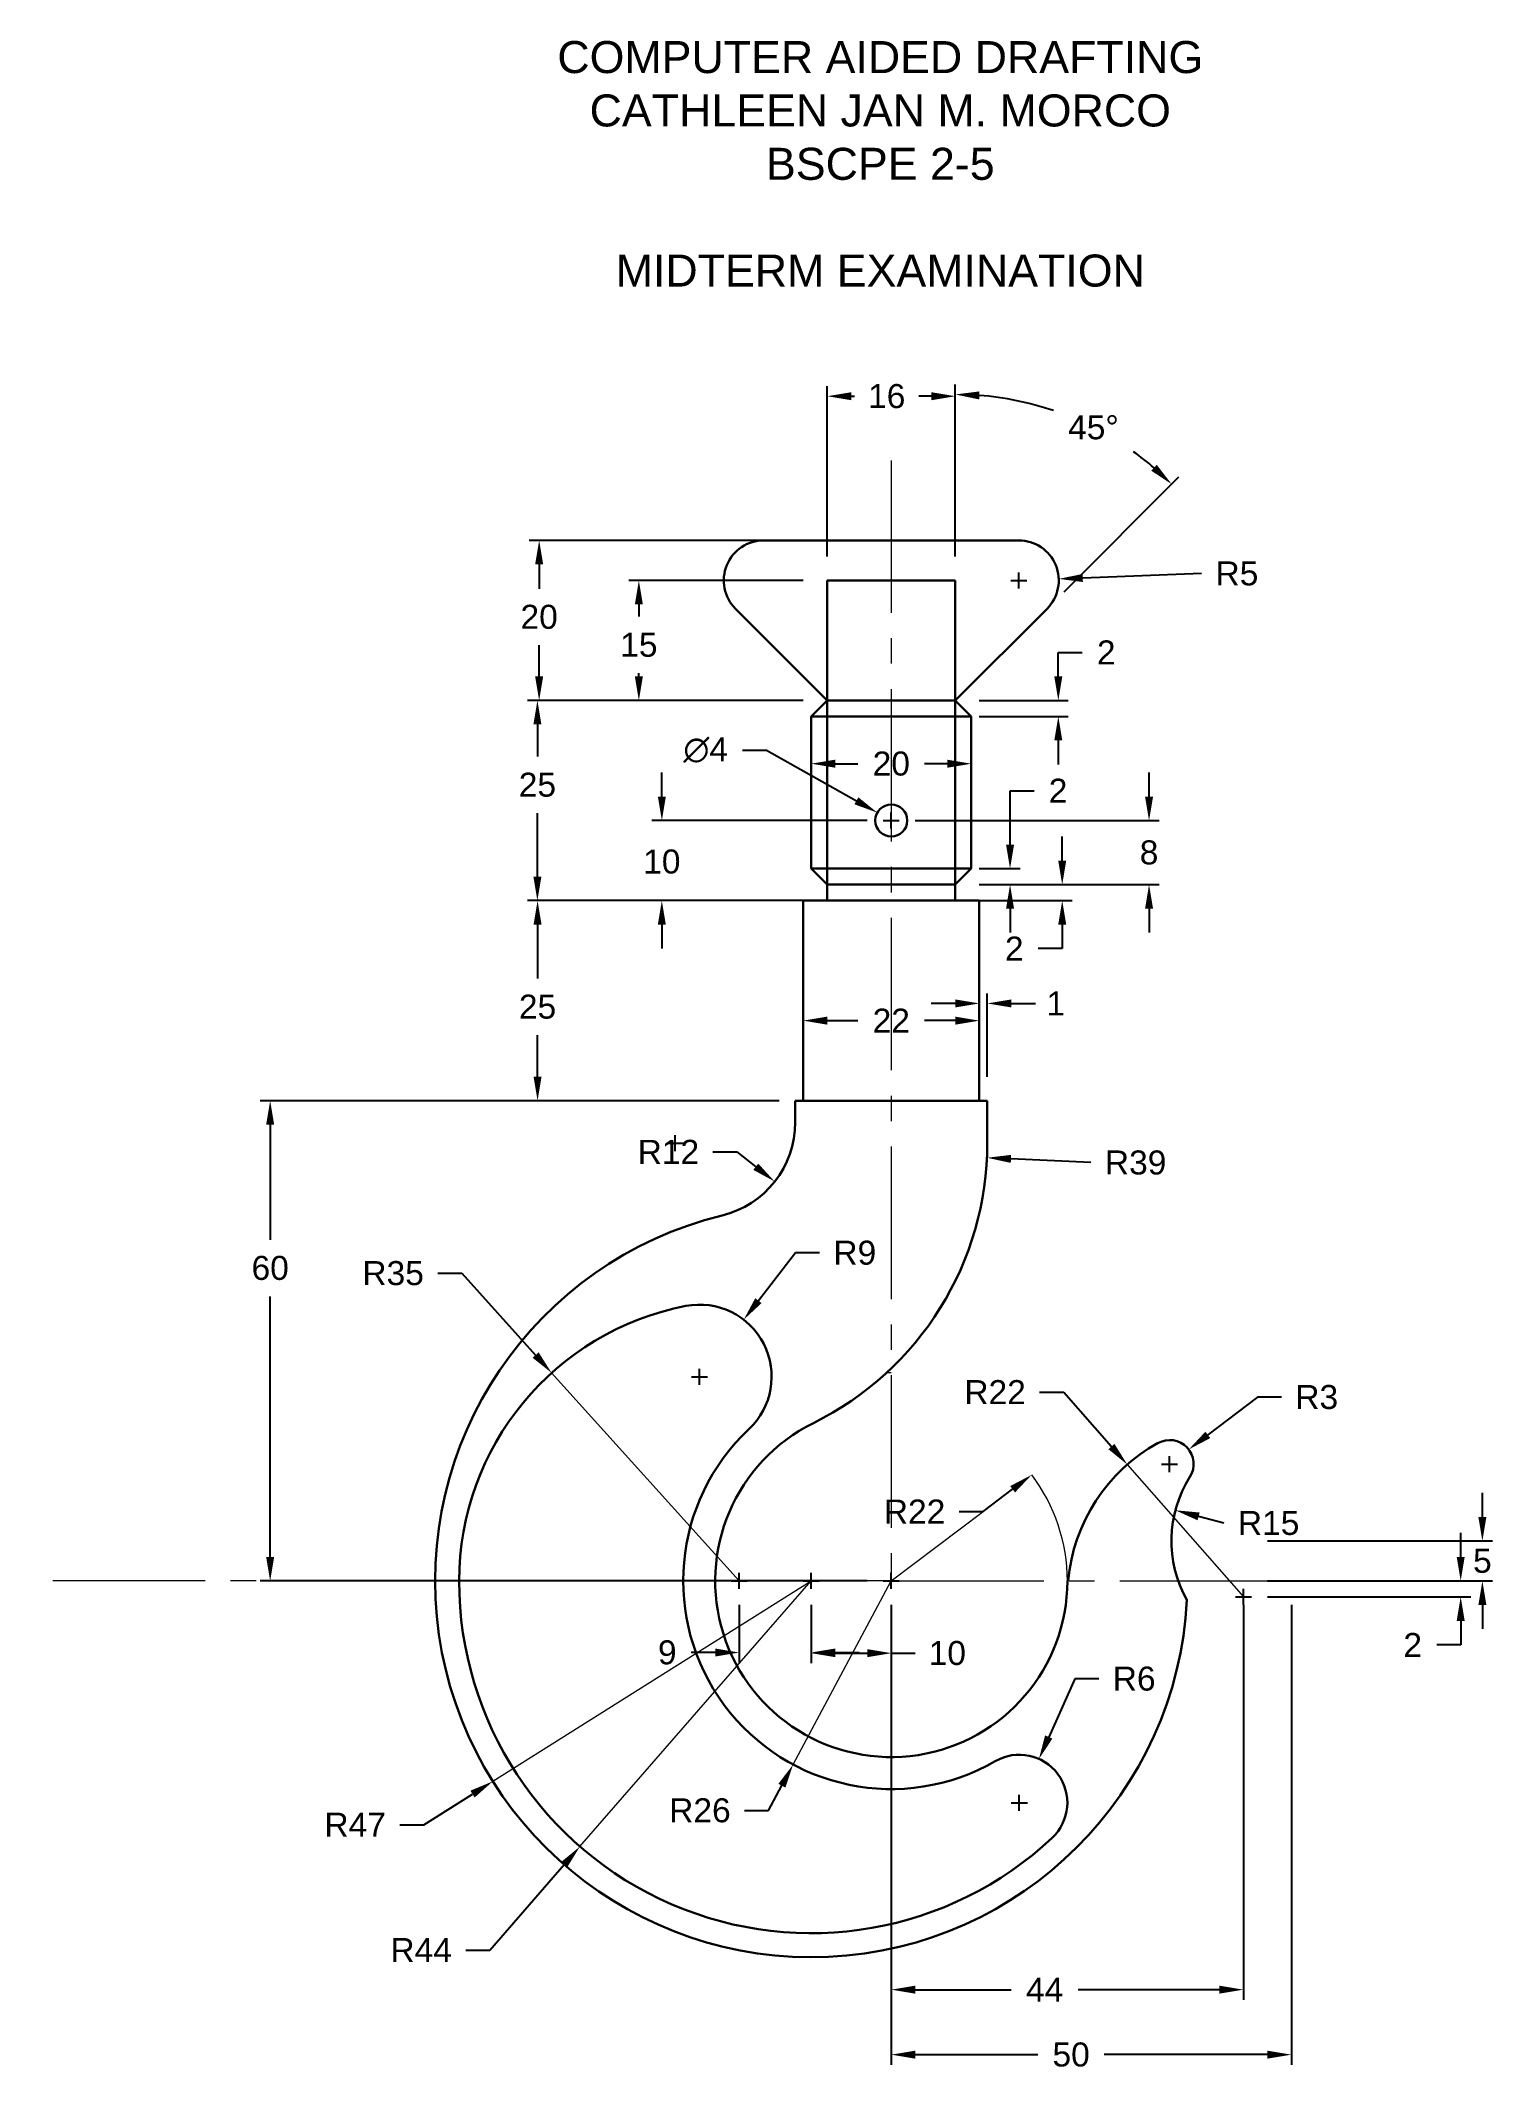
# Model space of a CAD drawing. Header units: inches. Extents: x -106 to 75, y -156 to 97.
import ezdxf

# ---------------------------------------------------------------- set-up
doc = ezdxf.new("R2010")
doc.units = ezdxf.units.IN
doc.header["$MEASUREMENT"] = 0
doc.header["$PDMODE"] = 35
doc.linetypes.add('CENTER2', pattern=[28.575, 19.05, -3.175, 3.175, -3.175])
for name, color, linetype, lineweight in [('centerline', 4, 'CENTER2', 13), ('dimension', 3, 'Continuous', 13), ('HATCH', 7, 'Continuous', 13), ('object', 7, 'Continuous', 30)]:
    doc.layers.add(name, color=color, linetype=linetype, lineweight=lineweight)
doc.styles.get("Standard").update_dxf_attribs({"font": 'arial.ttf'})
doc.dimstyles.new('Copy of ISO-25', dxfattribs={"dimtxt": 3, "dimasz": 3, "dimexe": 1.25, "dimexo": 3, "dimgap": 2, "dimtad": 0, "dimtih": 1, "dimtoh": 1, "dimdec": 0, "dimzin": 1, "dimdsep": 46, "dimtxsty": 'Standard', "dimcen": 1, "dimadec": 0, "dimazin": 0, "dimtfac": 1, "dimtdec": 0, "dimtofl": 0, "dimtmove": 0, "dimatfit": 3, "dimfxl": 1, "dimarcsym": 0})

# ---------------------------------------------------------------- blocks, each defined once
blk = doc.blocks.new('*D0')
at = {"layer": 'Defpoints', "color": 0, "transparency": 16777216}
for p in [(8, 53.01), (-8, 30), (8, 30)]:
    blk.add_point(p, dxfattribs=at)
at = {"layer": 'dimension', "color": 0, "lineweight": -2, "transparency": 16777216}
for p, q in [((-8, 33), (-8, 54.26)), ((8, 33), (8, 54.26)), ((-5, 53.01), (-4.58, 53.01)), ((5, 53.01), (3.44, 53.01))]:
    blk.add_line(p, q, dxfattribs=at)
at = {"layer": 'dimension', "color": 0, "transparency": 16777216}
for points in [[(-5, 53.51), (-5, 52.51), (-8, 53.01)], [(5, 53.51), (5, 52.51), (8, 53.01)]]:
    blk.add_solid(points, dxfattribs=at)
at = {"layer": 'dimension', "color": 0, "transparency": 16777216, "insert": (-0.57, 53.01), "char_height": 3, "attachment_point": 5}
blk.add_mtext('16', dxfattribs=at)
blk = doc.blocks.new('*D1')
at = {"layer": 'Defpoints', "color": 0, "transparency": 16777216}
for p in [(17.89, 51.93), (8, 30), (19.46, 26.46), (8, 15), (8, 15)]:
    blk.add_point(p, dxfattribs=at)
at = {"layer": 'dimension', "color": 0, "lineweight": -2, "transparency": 16777216}
for p, q in [((8, 33), (8, 54.48)), ((21.59, 28.59), (35.92, 42.92))]:
    blk.add_line(p, q, dxfattribs=at)
for start, end in [(71.3039, 85.5026), (49.4974, 54.3883)]:
    blk.add_arc((8, 15), 38.23, start, end, dxfattribs=at)
at = {"layer": 'dimension', "color": 0, "transparency": 16777216}
for points in [[(10.98, 52.61), (11.02, 53.61), (8, 53.23)], [(33.17, 44.44), (32.49, 43.7), (35.03, 42.03)]]:
    blk.add_solid(points, dxfattribs=at)
at = {"layer": 'dimension', "color": 0, "transparency": 16777216, "insert": (25.26, 49.11), "char_height": 3, "attachment_point": 5}
blk.add_mtext('45°', dxfattribs=at)
blk = doc.blocks.new('*D2')
at = {"layer": 'Defpoints', "color": 0, "transparency": 16777216}
for p in [(-8, 35), (-44, 15), (-8, 15)]:
    blk.add_point(p, dxfattribs=at)
at = {"layer": 'dimension', "color": 0, "lineweight": -2, "transparency": 16777216}
for p, q in [((-11, 35), (-45.25, 35)), ((-44, 32), (-44, 28.96)), ((-44, 18), (-44, 21.9)), ((-11, 15), (-45.25, 15))]:
    blk.add_line(p, q, dxfattribs=at)
at = {"layer": 'dimension', "color": 0, "transparency": 16777216}
for points in [[(-44.5, 32), (-43.5, 32), (-44, 35)], [(-44.5, 18), (-43.5, 18), (-44, 15)]]:
    blk.add_solid(points, dxfattribs=at)
at = {"layer": 'dimension', "color": 0, "transparency": 16777216, "insert": (-44, 25.43), "char_height": 3, "attachment_point": 5}
blk.add_mtext('20', dxfattribs=at)
blk = doc.blocks.new('*D3')
at = {"layer": 'Defpoints', "color": 0, "transparency": 16777216}
for p in [(-8, 30), (-31.54, 15), (-8, 15)]:
    blk.add_point(p, dxfattribs=at)
at = {"layer": 'dimension', "color": 0, "lineweight": -2, "transparency": 16777216}
for p, q in [((-11, 30), (-32.79, 30)), ((-31.54, 27), (-31.54, 25.47)), ((-31.54, 18), (-31.54, 18.4)), ((-11, 15), (-32.79, 15))]:
    blk.add_line(p, q, dxfattribs=at)
at = {"layer": 'dimension', "color": 0, "transparency": 16777216}
for points in [[(-32.04, 27), (-31.04, 27), (-31.54, 30)], [(-32.04, 18), (-31.04, 18), (-31.54, 15)]]:
    blk.add_solid(points, dxfattribs=at)
at = {"layer": 'dimension', "color": 0, "transparency": 16777216, "insert": (-31.54, 21.94), "char_height": 3, "attachment_point": 5}
blk.add_mtext('15', dxfattribs=at)
blk = doc.blocks.new('*D4')
at = {"layer": 'Defpoints', "color": 0, "transparency": 16777216}
for p in [(8, 15), (8, 13), (20.87, 13)]:
    blk.add_point(p, dxfattribs=at)
at = {"layer": 'dimension', "color": 0, "lineweight": -2, "transparency": 16777216}
for p, q in [((20.87, 18), (20.87, 21)), ((20.87, 21), (23.87, 21)), ((11, 15), (22.12, 15)), ((11, 13), (22.12, 13)), ((20.87, 10), (20.87, 7))]:
    blk.add_line(p, q, dxfattribs=at)
at = {"layer": 'dimension', "color": 0, "transparency": 16777216}
for points in [[(20.37, 18), (21.37, 18), (20.87, 15)], [(20.37, 10), (21.37, 10), (20.87, 13)]]:
    blk.add_solid(points, dxfattribs=at)
at = {"layer": 'dimension', "color": 0, "transparency": 16777216, "insert": (26.86, 21), "char_height": 3, "attachment_point": 5}
blk.add_mtext('2', dxfattribs=at)
blk = doc.blocks.new('*D5')
at = {"layer": 'Defpoints', "color": 0, "transparency": 16777216}
for p in [(-8, 15), (-44.22, -10), (-8, -10)]:
    blk.add_point(p, dxfattribs=at)
at = {"layer": 'dimension', "color": 0, "lineweight": -2, "transparency": 16777216}
for p, q in [((-11, 15), (-45.47, 15)), ((-44.22, 12), (-44.22, 7.99)), ((-44.22, -7), (-44.22, 0.93)), ((-11, -10), (-45.47, -10))]:
    blk.add_line(p, q, dxfattribs=at)
at = {"layer": 'dimension', "color": 0, "transparency": 16777216}
for points in [[(-44.72, 12), (-43.72, 12), (-44.22, 15)], [(-44.72, -7), (-43.72, -7), (-44.22, -10)]]:
    blk.add_solid(points, dxfattribs=at)
at = {"layer": 'dimension', "color": 0, "transparency": 16777216, "insert": (-44.22, 4.46), "char_height": 3, "attachment_point": 5}
blk.add_mtext('25', dxfattribs=at)
blk = doc.blocks.new('*D6')
at = {"layer": 'Defpoints', "color": 0, "transparency": 16777216}
for p in [(0, 0), (-28.67, -10), (-11, -10)]:
    blk.add_point(p, dxfattribs=at)
at = {"layer": 'dimension', "color": 0, "lineweight": -2, "transparency": 16777216}
for p, q in [((-28.67, 3), (-28.67, 6)), ((-3, 0), (-29.92, 0)), ((-14, -10), (-29.92, -10)), ((-28.67, -13), (-28.67, -16))]:
    blk.add_line(p, q, dxfattribs=at)
at = {"layer": 'dimension', "color": 0, "transparency": 16777216}
for points in [[(-29.17, 3), (-28.17, 3), (-28.67, 0)], [(-29.17, -13), (-28.17, -13), (-28.67, -10)]]:
    blk.add_solid(points, dxfattribs=at)
at = {"layer": 'dimension', "color": 0, "transparency": 16777216, "insert": (-28.67, -5.14), "char_height": 3, "attachment_point": 5}
blk.add_mtext('10', dxfattribs=at)
blk = doc.blocks.new('*D7')
at = {"layer": 'Defpoints', "color": 0, "transparency": 16777216}
for p in [(0, 0), (8, -8), (32.21, -8)]:
    blk.add_point(p, dxfattribs=at)
at = {"layer": 'dimension', "color": 0, "lineweight": -2, "transparency": 16777216}
for p, q in [((32.21, 3), (32.21, 6)), ((3, 0), (33.46, 0)), ((11, -8), (33.46, -8)), ((32.21, -11), (32.21, -14))]:
    blk.add_line(p, q, dxfattribs=at)
at = {"layer": 'dimension', "color": 0, "transparency": 16777216}
for points in [[(31.71, 3), (32.71, 3), (32.21, 0)], [(31.71, -11), (32.71, -11), (32.21, -8)]]:
    blk.add_solid(points, dxfattribs=at)
at = {"layer": 'dimension', "color": 0, "transparency": 16777216, "insert": (32.21, -4), "char_height": 3, "attachment_point": 5}
blk.add_mtext('8', dxfattribs=at)
blk = doc.blocks.new('*D8')
at = {"layer": 'Defpoints', "color": 0, "transparency": 16777216}
for p in [(8, -6), (8, -8), (14.84, -8)]:
    blk.add_point(p, dxfattribs=at)
at = {"layer": 'dimension', "color": 0, "lineweight": -2, "transparency": 16777216}
for p, q in [((14.84, -3), (14.84, 3.73)), ((14.84, 3.73), (17.84, 3.73)), ((11, -6), (16.09, -6)), ((11, -8), (16.09, -8)), ((14.84, -11), (14.84, -14))]:
    blk.add_line(p, q, dxfattribs=at)
at = {"layer": 'dimension', "color": 0, "transparency": 16777216}
for points in [[(14.34, -3), (15.34, -3), (14.84, -6)], [(14.34, -11), (15.34, -11), (14.84, -8)]]:
    blk.add_solid(points, dxfattribs=at)
at = {"layer": 'dimension', "color": 0, "transparency": 16777216, "insert": (20.84, 3.73), "char_height": 3, "attachment_point": 5}
blk.add_mtext('2', dxfattribs=at)
blk = doc.blocks.new('*D9')
at = {"layer": 'Defpoints', "color": 0, "transparency": 16777216}
for p in [(8, -8), (8, -10), (21.36, -10)]:
    blk.add_point(p, dxfattribs=at)
at = {"layer": 'dimension', "color": 0, "lineweight": -2, "transparency": 16777216}
for p, q in [((21.36, -5), (21.36, -2)), ((11, -8), (22.61, -8)), ((11, -10), (22.61, -10)), ((21.36, -13), (21.36, -16)), ((21.36, -16), (18.36, -16))]:
    blk.add_line(p, q, dxfattribs=at)
at = {"layer": 'dimension', "color": 0, "transparency": 16777216}
for points in [[(20.86, -5), (21.86, -5), (21.36, -8)], [(20.86, -13), (21.86, -13), (21.36, -10)]]:
    blk.add_solid(points, dxfattribs=at)
at = {"layer": 'dimension', "color": 0, "transparency": 16777216, "insert": (15.37, -16), "char_height": 3, "attachment_point": 5}
blk.add_mtext('2', dxfattribs=at)
blk = doc.blocks.new('*D10')
at = {"layer": 'Defpoints', "color": 0, "transparency": 16777216}
for p in [(10, 7.1), (-10, 3.5), (10, 3.5)]:
    blk.add_point(p, dxfattribs=at)
at = {"layer": 'dimension', "color": 0, "lineweight": -2, "transparency": 16777216}
for p, q in [((-10, 6.5), (-10, 8.35)), ((10, 6.5), (10, 8.35)), ((-7, 7.1), (-4.17, 7.1)), ((7, 7.1), (4.17, 7.1))]:
    blk.add_line(p, q, dxfattribs=at)
at = {"layer": 'dimension', "color": 0, "transparency": 16777216}
for points in [[(-7, 7.6), (-7, 6.6), (-10, 7.1)], [(7, 7.6), (7, 6.6), (10, 7.1)]]:
    blk.add_solid(points, dxfattribs=at)
at = {"layer": 'dimension', "color": 0, "transparency": 16777216, "insert": (0, 7.1), "char_height": 3, "attachment_point": 5}
blk.add_mtext('20', dxfattribs=at)
blk = doc.blocks.new('*D11')
at = {"layer": 'Defpoints', "color": 0, "transparency": 16777216}
for p in [(12, -22.85), (11, -35), (12, -35)]:
    blk.add_point(p, dxfattribs=at)
at = {"layer": 'dimension', "color": 0, "lineweight": -2, "transparency": 16777216}
for p, q in [((11, -32), (11, -21.6)), ((12, -32), (12, -21.6)), ((8, -22.85), (5, -22.85)), ((15, -22.85), (18, -22.85))]:
    blk.add_line(p, q, dxfattribs=at)
at = {"layer": 'dimension', "color": 0, "transparency": 16777216}
for points in [[(8, -22.35), (8, -23.35), (11, -22.85)], [(15, -22.35), (15, -23.35), (12, -22.85)]]:
    blk.add_solid(points, dxfattribs=at)
at = {"layer": 'dimension', "color": 0, "transparency": 16777216, "insert": (20.55, -22.85), "char_height": 3, "attachment_point": 5}
blk.add_mtext('1', dxfattribs=at)
blk = doc.blocks.new('*D12')
at = {"layer": 'Defpoints', "color": 0, "transparency": 16777216}
for p in [(-11, -22.5), (11, -22.85), (11, -25)]:
    blk.add_point(p, dxfattribs=at)
at = {"layer": 'dimension', "color": 0, "lineweight": -2, "transparency": 16777216}
for p, q in [((-8, -25), (-4.16, -25)), ((8, -25), (4.16, -25)), ((-11, -25.5), (-11, -26.25)), ((11, -25.85), (11, -26.25))]:
    blk.add_line(p, q, dxfattribs=at)
at = {"layer": 'dimension', "color": 0, "transparency": 16777216}
for points in [[(-8, -24.5), (-8, -25.5), (-11, -25)], [(8, -24.5), (8, -25.5), (11, -25)]]:
    blk.add_solid(points, dxfattribs=at)
at = {"layer": 'dimension', "color": 0, "transparency": 16777216, "insert": (0, -25), "char_height": 3, "attachment_point": 5}
blk.add_mtext('22', dxfattribs=at)
blk = doc.blocks.new('*D13')
at = {"layer": 'Defpoints', "color": 0, "transparency": 16777216}
for p in [(-11, -10), (-44.2, -35), (-11, -35)]:
    blk.add_point(p, dxfattribs=at)
at = {"layer": 'dimension', "color": 0, "lineweight": -2, "transparency": 16777216}
for p, q in [((-14, -10), (-45.45, -10)), ((-44.2, -13), (-44.2, -19.73)), ((-44.2, -32), (-44.2, -26.8)), ((-14, -35), (-45.45, -35))]:
    blk.add_line(p, q, dxfattribs=at)
at = {"layer": 'dimension', "color": 0, "transparency": 16777216}
for points in [[(-44.7, -13), (-43.7, -13), (-44.2, -10)], [(-44.7, -32), (-43.7, -32), (-44.2, -35)]]:
    blk.add_solid(points, dxfattribs=at)
at = {"layer": 'dimension', "color": 0, "transparency": 16777216, "insert": (-44.2, -23.27), "char_height": 3, "attachment_point": 5}
blk.add_mtext('25', dxfattribs=at)
blk = doc.blocks.new('*D14')
at = {"layer": 'Defpoints', "color": 0, "transparency": 16777216}
for p in [(-10, -95), (0, -95), (0, -104.02)]:
    blk.add_point(p, dxfattribs=at)
at = {"layer": 'dimension', "color": 0, "lineweight": -2, "transparency": 16777216}
for p, q in [((-10, -98), (-10, -105.27)), ((0, -98), (0, -105.27)), ((-7, -104.02), (-3, -104.02)), ((0, -104.02), (3, -104.02))]:
    blk.add_line(p, q, dxfattribs=at)
at = {"layer": 'dimension', "color": 0, "transparency": 16777216}
for points in [[(-7, -103.52), (-7, -104.52), (-10, -104.02)], [(-3, -103.52), (-3, -104.52), (0, -104.02)]]:
    blk.add_solid(points, dxfattribs=at)
at = {"layer": 'dimension', "color": 0, "transparency": 16777216, "insert": (7, -104.02), "char_height": 3, "attachment_point": 5}
blk.add_mtext('10', dxfattribs=at)
blk = doc.blocks.new('*D15')
at = {"layer": 'Defpoints', "color": 0, "transparency": 16777216}
for p in [(-19, -95), (-10, -95), (-10, -103.94)]:
    blk.add_point(p, dxfattribs=at)
at = {"layer": 'dimension', "color": 0, "lineweight": -2, "transparency": 16777216}
for p, q in [((-19, -98), (-19, -105.19)), ((-10, -98), (-10, -105.19)), ((-22, -103.94), (-25, -103.94)), ((-7, -103.94), (-4, -103.94))]:
    blk.add_line(p, q, dxfattribs=at)
at = {"layer": 'dimension', "color": 0, "transparency": 16777216}
for points in [[(-22, -103.44), (-22, -104.44), (-19, -103.94)], [(-7, -103.44), (-7, -104.44), (-10, -103.94)]]:
    blk.add_solid(points, dxfattribs=at)
at = {"layer": 'dimension', "color": 0, "transparency": 16777216, "insert": (-27.99, -103.94), "char_height": 3, "attachment_point": 5}
blk.add_mtext('9', dxfattribs=at)
blk = doc.blocks.new('*D16')
at = {"layer": 'Defpoints', "color": 0, "transparency": 16777216}
for p in [(-12, -35), (-77.61, -95), (0, -95)]:
    blk.add_point(p, dxfattribs=at)
at = {"layer": 'dimension', "color": 0, "lineweight": -2, "transparency": 16777216}
for p, q in [((-15, -35), (-78.86, -35)), ((-77.61, -38), (-77.61, -52.38)), ((-77.61, -92), (-77.61, -59.45)), ((-3, -95), (-78.86, -95))]:
    blk.add_line(p, q, dxfattribs=at)
at = {"layer": 'dimension', "color": 0, "transparency": 16777216}
for points in [[(-78.11, -38), (-77.11, -38), (-77.61, -35)], [(-78.11, -92), (-77.11, -92), (-77.61, -95)]]:
    blk.add_solid(points, dxfattribs=at)
at = {"layer": 'dimension', "color": 0, "transparency": 16777216, "insert": (-77.61, -55.91), "char_height": 3, "attachment_point": 5}
blk.add_mtext('60', dxfattribs=at)
blk = doc.blocks.new('*D17')
at = {"layer": 'Defpoints', "color": 0, "transparency": 16777216}
for p in [(0, -95), (44, -95), (44, -146.06)]:
    blk.add_point(p, dxfattribs=at)
at = {"layer": 'dimension', "color": 0, "lineweight": -2, "transparency": 16777216}
for p, q in [((0, -98), (0, -147.31)), ((44, -98), (44, -147.31)), ((3, -146.06), (14.96, -146.06)), ((41, -146.06), (23.37, -146.06))]:
    blk.add_line(p, q, dxfattribs=at)
at = {"layer": 'dimension', "color": 0, "transparency": 16777216}
for points in [[(3, -145.56), (3, -146.56), (0, -146.06)], [(41, -145.56), (41, -146.56), (44, -146.06)]]:
    blk.add_solid(points, dxfattribs=at)
at = {"layer": 'dimension', "color": 0, "transparency": 16777216, "insert": (19.17, -146.06), "char_height": 3, "attachment_point": 5}
blk.add_mtext('44', dxfattribs=at)
blk = doc.blocks.new('*D18')
at = {"layer": 'Defpoints', "color": 0, "transparency": 16777216}
for p in [(0, -95), (50, -95), (50, -154.18)]:
    blk.add_point(p, dxfattribs=at)
at = {"layer": 'dimension', "color": 0, "lineweight": -2, "transparency": 16777216}
for p, q in [((0, -98), (0, -155.43)), ((50, -98), (50, -155.43)), ((3, -154.18), (18.32, -154.18)), ((47, -154.18), (26.61, -154.18))]:
    blk.add_line(p, q, dxfattribs=at)
at = {"layer": 'dimension', "color": 0, "transparency": 16777216}
for points in [[(3, -153.68), (3, -154.68), (0, -154.18)], [(47, -153.68), (47, -154.68), (50, -154.18)]]:
    blk.add_solid(points, dxfattribs=at)
at = {"layer": 'dimension', "color": 0, "transparency": 16777216, "insert": (22.47, -154.18), "char_height": 3, "attachment_point": 5}
blk.add_mtext('50', dxfattribs=at)
blk = doc.blocks.new('*D19')
at = {"layer": 'Defpoints', "color": 0, "transparency": 16777216}
for p in [(15.93, 30), (20.93, 30.19)]:
    blk.add_point(p, dxfattribs=at)
at = {"layer": 'dimension', "color": 0, "lineweight": -2, "transparency": 16777216}
for p, q in [((15.93, 29), (15.93, 31)), ((38.76, 30.85), (23.92, 30.3)), ((14.93, 30), (16.93, 30))]:
    blk.add_line(p, q, dxfattribs=at)
at = {"layer": 'dimension', "color": 0, "transparency": 16777216}
blk.add_solid([(23.9, 30.8), (23.94, 29.8), (20.93, 30.19)], dxfattribs=at)
at = {"layer": 'dimension', "color": 0, "transparency": 16777216, "insert": (43.19, 30.85), "char_height": 3, "attachment_point": 5}
blk.add_mtext('R5', dxfattribs=at)
blk = doc.blocks.new('*D20')
at = {"layer": 'Defpoints', "color": 0, "transparency": 16777216}
for p in [(-24, -37.69), (-14.57, -45.1)]:
    blk.add_point(p, dxfattribs=at)
at = {"layer": 'dimension', "color": 0, "lineweight": -2, "transparency": 16777216}
for p, q in [((-22.28, -41.39), (-19.28, -41.39)), ((-19.28, -41.39), (-16.93, -43.25))]:
    blk.add_line(p, q, dxfattribs=at)
at = {"layer": 'dimension', "color": 0, "transparency": 16777216}
blk.add_solid([(-16.62, -42.86), (-17.24, -43.64), (-14.57, -45.1)], dxfattribs=at)
at = {"layer": 'dimension', "color": 0, "transparency": 16777216, "insert": (-27.85, -41.39), "char_height": 3, "attachment_point": 5}
blk.add_mtext('R12', dxfattribs=at)
blk = doc.blocks.new('*D21')
at = {"layer": 'Defpoints', "color": 0, "transparency": 16777216}
for p in [(-27, -40.3), (11.96, -42.13)]:
    blk.add_point(p, dxfattribs=at)
at = {"layer": 'dimension', "color": 0, "lineweight": -2, "transparency": 16777216}
for p, q in [((-28, -40.3), (-26, -40.3)), ((-27, -41.3), (-27, -39.3)), ((24.95, -42.74), (14.95, -42.27))]:
    blk.add_line(p, q, dxfattribs=at)
at = {"layer": 'dimension', "color": 0, "transparency": 16777216}
blk.add_solid([(14.98, -41.77), (14.93, -42.77), (11.96, -42.13)], dxfattribs=at)
at = {"layer": 'dimension', "color": 0, "transparency": 16777216, "insert": (30.53, -42.74), "char_height": 3, "attachment_point": 5}
blk.add_mtext('R39', dxfattribs=at)
blk = doc.blocks.new('*D22')
at = {"layer": 'Defpoints', "color": 0, "transparency": 16777216}
for p in [(-18.44, -62.36), (-23.95, -69.48)]:
    blk.add_point(p, dxfattribs=at)
at = {"layer": 'dimension', "color": 0, "lineweight": -2, "transparency": 16777216}
for p, q in [((-11.98, -54.01), (-16.6, -59.99)), ((-8.98, -54.01), (-11.98, -54.01)), ((-24.95, -69.48), (-22.95, -69.48)), ((-23.95, -70.48), (-23.95, -68.48))]:
    blk.add_line(p, q, dxfattribs=at)
at = {"layer": 'dimension', "color": 0, "transparency": 16777216}
blk.add_solid([(-17, -59.68), (-16.21, -60.29), (-18.44, -62.36)], dxfattribs=at)
at = {"layer": 'dimension', "color": 0, "transparency": 16777216, "insert": (-4.56, -54.01), "char_height": 3, "attachment_point": 5}
blk.add_mtext('R9', dxfattribs=at)
blk = doc.blocks.new('*D23')
at = {"layer": 'Defpoints', "color": 0, "transparency": 16777216}
for p in [(-42.44, -69.01), (-19, -95)]:
    blk.add_point(p, dxfattribs=at)
at = {"layer": 'dimension', "color": 0, "lineweight": -2, "transparency": 16777216}
for p, q in [((-56.66, -56.56), (-53.66, -56.56)), ((-53.66, -56.56), (-44.45, -66.78)), ((-20, -95), (-18, -95)), ((-19, -96), (-19, -94))]:
    blk.add_line(p, q, dxfattribs=at)
at = {"layer": 'dimension', "color": 0, "transparency": 16777216}
blk.add_solid([(-44.07, -66.44), (-44.82, -67.11), (-42.44, -69.01)], dxfattribs=at)
at = {"layer": 'dimension', "color": 0, "transparency": 16777216, "insert": (-62.25, -56.56), "char_height": 3, "attachment_point": 5}
blk.add_mtext('R35', dxfattribs=at)
blk = doc.blocks.new('*D24')
at = {"layer": 'Defpoints', "color": 0, "transparency": 16777216}
for p in [(-10, -95), (-49.78, -120.03)]:
    blk.add_point(p, dxfattribs=at)
at = {"layer": 'dimension', "color": 0, "lineweight": -2, "transparency": 16777216}
for p, q in [((-11, -95), (-9, -95)), ((-10, -96), (-10, -94)), ((-58.4, -125.45), (-52.32, -121.62)), ((-61.4, -125.45), (-58.4, -125.45))]:
    blk.add_line(p, q, dxfattribs=at)
at = {"layer": 'dimension', "color": 0, "transparency": 16777216}
blk.add_solid([(-52.59, -121.2), (-52.06, -122.05), (-49.78, -120.03)], dxfattribs=at)
at = {"layer": 'dimension', "color": 0, "transparency": 16777216, "insert": (-66.99, -125.45), "char_height": 3, "attachment_point": 5}
blk.add_mtext('R47', dxfattribs=at)
blk = doc.blocks.new('*D25')
at = {"layer": 'Defpoints', "color": 0, "transparency": 16777216}
for p in [(-10, -95), (-38.9, -128.18)]:
    blk.add_point(p, dxfattribs=at)
at = {"layer": 'dimension', "color": 0, "lineweight": -2, "transparency": 16777216}
for p, q in [((-11, -95), (-9, -95)), ((-10, -96), (-10, -94)), ((-50.17, -141.11), (-40.87, -130.44)), ((-53.17, -141.11), (-50.17, -141.11))]:
    blk.add_line(p, q, dxfattribs=at)
at = {"layer": 'dimension', "color": 0, "transparency": 16777216}
blk.add_solid([(-41.25, -130.11), (-40.5, -130.77), (-38.9, -128.18)], dxfattribs=at)
at = {"layer": 'dimension', "color": 0, "transparency": 16777216, "insert": (-58.74, -141.11), "char_height": 3, "attachment_point": 5}
blk.add_mtext('R44', dxfattribs=at)
blk = doc.blocks.new('*D26')
at = {"layer": 'Defpoints', "color": 0, "transparency": 16777216}
for p in [(0, -95), (-12.26, -117.93)]:
    blk.add_point(p, dxfattribs=at)
at = {"layer": 'dimension', "color": 0, "lineweight": -2, "transparency": 16777216}
for p, q in [((-1, -95), (1, -95)), ((0, -96), (0, -94)), ((-15.33, -123.67), (-13.67, -120.57)), ((-18.33, -123.67), (-15.33, -123.67))]:
    blk.add_line(p, q, dxfattribs=at)
at = {"layer": 'dimension', "color": 0, "transparency": 16777216}
blk.add_solid([(-14.11, -120.34), (-13.23, -120.81), (-12.26, -117.93)], dxfattribs=at)
at = {"layer": 'dimension', "color": 0, "transparency": 16777216, "insert": (-23.91, -123.67), "char_height": 3, "attachment_point": 5}
blk.add_mtext('R26', dxfattribs=at)
blk = doc.blocks.new('*D27')
at = {"layer": 'Defpoints', "color": 0, "transparency": 16777216}
for p in [(18.45, -117.24), (16, -122.71)]:
    blk.add_point(p, dxfattribs=at)
at = {"layer": 'dimension', "color": 0, "lineweight": -2, "transparency": 16777216}
for p, q in [((22.93, -107.22), (19.67, -114.5)), ((25.93, -107.22), (22.93, -107.22)), ((16, -123.71), (16, -121.71)), ((15, -122.71), (17, -122.71))]:
    blk.add_line(p, q, dxfattribs=at)
at = {"layer": 'dimension', "color": 0, "transparency": 16777216}
blk.add_solid([(19.22, -114.29), (20.13, -114.7), (18.45, -117.24)], dxfattribs=at)
at = {"layer": 'dimension', "color": 0, "transparency": 16777216, "insert": (30.35, -107.22), "char_height": 3, "attachment_point": 5}
blk.add_mtext('R6', dxfattribs=at)
blk = doc.blocks.new('*D28')
at = {"layer": 'Defpoints', "color": 0, "transparency": 16777216}
for p in [(17.55, -81.74), (0, -95)]:
    blk.add_point(p, dxfattribs=at)
at = {"layer": 'dimension', "color": 0, "lineweight": -2, "transparency": 16777216}
for p, q in [((11.48, -86.33), (15.16, -83.55)), ((8.48, -86.33), (11.48, -86.33))]:
    blk.add_line(p, q, dxfattribs=at)
at = {"layer": 'dimension', "color": 0, "transparency": 16777216}
blk.add_solid([(14.86, -83.15), (15.46, -83.94), (17.55, -81.74)], dxfattribs=at)
at = {"layer": 'dimension', "color": 0, "transparency": 16777216, "insert": (2.91, -86.33), "char_height": 3, "attachment_point": 5}
blk.add_mtext('R22', dxfattribs=at)
blk = doc.blocks.new('*D29')
at = {"layer": 'Defpoints', "color": 0, "transparency": 16777216}
for p in [(44, -95), (71.15, -95), (44, -97)]:
    blk.add_point(p, dxfattribs=at)
at = {"layer": 'dimension', "color": 0, "lineweight": -2, "transparency": 16777216}
for p, q in [((71.15, -92), (71.15, -89)), ((47, -95), (72.4, -95)), ((47, -97), (72.4, -97)), ((71.15, -100), (71.15, -103)), ((71.15, -103), (68.15, -103))]:
    blk.add_line(p, q, dxfattribs=at)
at = {"layer": 'dimension', "color": 0, "transparency": 16777216}
for points in [[(70.65, -92), (71.65, -92), (71.15, -95)], [(70.65, -100), (71.65, -100), (71.15, -97)]]:
    blk.add_solid(points, dxfattribs=at)
at = {"layer": 'dimension', "color": 0, "transparency": 16777216, "insert": (65.15, -103), "char_height": 3, "attachment_point": 5}
blk.add_mtext('2', dxfattribs=at)
blk = doc.blocks.new('*D30')
at = {"layer": 'Defpoints', "color": 0, "transparency": 16777216}
for p in [(44, -90), (44, -95), (73.86, -95)]:
    blk.add_point(p, dxfattribs=at)
at = {"layer": 'dimension', "color": 0, "lineweight": -2, "transparency": 16777216}
for p, q in [((73.86, -87), (73.86, -84)), ((47, -90), (75.11, -90)), ((47, -95), (75.11, -95)), ((73.86, -98), (73.86, -101))]:
    blk.add_line(p, q, dxfattribs=at)
at = {"layer": 'dimension', "color": 0, "transparency": 16777216}
for points in [[(73.36, -87), (74.36, -87), (73.86, -90)], [(73.36, -98), (74.36, -98), (73.86, -95)]]:
    blk.add_solid(points, dxfattribs=at)
at = {"layer": 'dimension', "color": 0, "transparency": 16777216, "insert": (73.86, -92.5), "char_height": 3, "attachment_point": 5}
blk.add_mtext('5', dxfattribs=at)
blk = doc.blocks.new('*D31')
at = {"layer": 'Defpoints', "color": 0, "transparency": 16777216}
for p in [(-1.74, 0.98), (1.74, -0.98)]:
    blk.add_point(p, dxfattribs=at)
at = {"layer": 'dimension', "color": 0, "lineweight": -2, "transparency": 16777216}
for p, q in [((-18.58, 8.81), (-15.58, 8.81)), ((-15.58, 8.81), (-4.35, 2.46)), ((-1, 0), (1, 0)), ((0, -1), (0, 1))]:
    blk.add_line(p, q, dxfattribs=at)
at = {"layer": 'dimension', "color": 0, "transparency": 16777216}
blk.add_solid([(-4.11, 2.9), (-4.6, 2.03), (-1.74, 0.98)], dxfattribs=at)
at = {"layer": 'dimension', "color": 0, "transparency": 16777216, "insert": (-23.19, 8.81), "char_height": 3, "attachment_point": 5}
blk.add_mtext('∅4', dxfattribs=at)
blk = doc.blocks.new('*D32')
at = {"layer": 'Defpoints', "color": 0, "transparency": 16777216}
for p in [(35.5, -86.17), (50, -90)]:
    blk.add_point(p, dxfattribs=at)
at = {"layer": 'dimension', "color": 0, "lineweight": -2, "transparency": 16777216}
blk.add_line((41.55, -87.77), (38.4, -86.93), dxfattribs=at)
at = {"layer": 'dimension', "color": 0, "transparency": 16777216}
blk.add_solid([(38.53, -86.45), (38.27, -87.42), (35.5, -86.17)], dxfattribs=at)
at = {"layer": 'dimension', "color": 0, "transparency": 16777216, "insert": (47.15, -87.77), "char_height": 3, "attachment_point": 5}
blk.add_mtext('R15', dxfattribs=at)
blk = doc.blocks.new('*D33')
at = {"layer": 'Defpoints', "color": 0, "transparency": 16777216}
for p in [(37.17, -78.57), (34.78, -80.39)]:
    blk.add_point(p, dxfattribs=at)
at = {"layer": 'dimension', "color": 0, "lineweight": -2, "transparency": 16777216}
for p, q in [((45.74, -72.04), (39.56, -76.75)), ((48.74, -72.04), (45.74, -72.04)), ((33.78, -80.39), (35.78, -80.39)), ((34.78, -81.39), (34.78, -79.39))]:
    blk.add_line(p, q, dxfattribs=at)
at = {"layer": 'dimension', "color": 0, "transparency": 16777216}
blk.add_solid([(39.25, -76.35), (39.86, -77.15), (37.17, -78.57)], dxfattribs=at)
at = {"layer": 'dimension', "color": 0, "transparency": 16777216, "insert": (53.16, -72.04), "char_height": 3, "attachment_point": 5}
blk.add_mtext('R3', dxfattribs=at)
blk = doc.blocks.new('*D34')
at = {"layer": 'Defpoints', "color": 0, "transparency": 16777216}
for p in [(29.49, -80.46), (44, -97)]:
    blk.add_point(p, dxfattribs=at)
at = {"layer": 'dimension', "color": 0, "lineweight": -2, "transparency": 16777216}
for p, q in [((18.54, -71.41), (21.54, -71.41)), ((21.54, -71.41), (27.51, -78.21)), ((44, -98), (44, -96)), ((43, -97), (45, -97))]:
    blk.add_line(p, q, dxfattribs=at)
at = {"layer": 'dimension', "color": 0, "transparency": 16777216}
blk.add_solid([(27.89, -77.88), (27.13, -78.54), (29.49, -80.46)], dxfattribs=at)
at = {"layer": 'dimension', "color": 0, "transparency": 16777216, "insert": (12.97, -71.41), "char_height": 3, "attachment_point": 5}
blk.add_mtext('R22', dxfattribs=at)

msp = doc.modelspace()

# ---------------------------------------------------------------- linework, layer by layer
at = {"layer": 'centerline'}
for p, q in [((0, 45), (0, -95)), ((0, -95), (-106.3, -95)), ((0, -95), (44, -95)), ((44, -95), (50, -95))]:
    msp.add_line(p, q, dxfattribs=at)
at = {"layer": 'dimension'}
for p, q in [((-42.44, -69.01), (-19, -95)), ((29.49, -80.46), (44, -97)), ((0, -95), (11.48, -86.33)), ((-49.78, -120.03), (-10, -95)), ((-38.9, -128.18), (-10, -95)), ((-12.26, -117.93), (0, -95))]:
    msp.add_line(p, q, dxfattribs=at)
for radius, start, end in [(26, 90, 91.3223), (22, 0, 37.074)]:
    msp.add_arc((0, -95), radius, start, end, dxfattribs=at)
at = {"layer": 'object'}
for p, q in [((-8, 15), (-8, 30)), ((-8, 30), (8, 30)), ((8, 30), (8, 15)), ((-10, 13), (-8, 15)), ((-10, -6), (-10, 13)), ((-8, 13), (-10, 13)), ((-8, -10), (-8, 15)), ((-8, 15), (8, 15)), ((-8, 13), (8, 13)), ((8, -10), (8, 15)), ((8, 15), (10, 13)), ((8, 13), (10, 13)), ((10, -6), (10, 13)), ((0, -6), (-10, -6)), ((-10, -6), (-8, -8)), ((0, -6), (10, -6)), ((10, -6), (8, -8)), ((-11, -35), (-12, -35)), ((-12, -35), (-12, -37.69)), ((11, -35), (12, -35)), ((12, -35), (12, -40.3))]:
    msp.add_line(p, q, dxfattribs=at)
msp.add_lwpolyline([(8, 15), (19.46, 26.46, 0.668179), (15.93, 35), (0, 35), (-15.93, 35, 0.668179), (-19.46, 26.46), (-8, 15)], format="xyb", dxfattribs=at)
msp.add_lwpolyline([(11, -10), (8, -10), (0, -10), (-8, -10), (-11, -10), (-11, -35), (11, -35)], close=True, dxfattribs=at)
msp.add_lwpolyline([(8, -8), (0, -8), (-8, -8)], dxfattribs=at)
msp.add_circle((0, 0), 2, dxfattribs=at)
for centre, radius, start, end in [((-24, -37.69), 12, 283.7265, 0), ((-27, -40.3), 39, 296.2714, 0), ((-10, -95), 47, 103.7265, 357.1001), ((-19, -95), 35, 100.9693, 180), ((-23.95, -69.48), 9, 313.1736, 100.9693), ((0, -95), 26, 133.1736, 300), ((0, -95), 22, 116.2714, 0), ((44, -97), 22, 119.0196, 174.7841), ((34.78, -80.39), 3, 327.714, 119.0196), ((50, -90), 15, 147.714, 209.4624), ((-10, -95), 44, 180, 313.1736), ((16, -122.71), 6, 313.1736, 120)]:
    msp.add_arc(centre, radius, start, end, dxfattribs=at)

# ---------------------------------------------------------------- texts
at = {"layer": 'HATCH', "insert": (-73.89, 97.38), "char_height": 4, "attachment_point": 1}
msp.add_mtext_dynamic_manual_height_columns('\\pxqc;COMPUTER AIDED DRAFTING\\PCATHLEEN JAN M. MORCO\\PBSCPE 2-5\\P\\PMIDTERM EXAMINATION', width=145.0297, gutter_width=12.5, heights=[47.76], dxfattribs=at)

# ---------------------------------------------------------------- dimensions: what is measured, and where the dimension line sits
at = {"layer": 'dimension'}
for base, p1, p2, picture, middle in [((8, 53.01), (-8, 30), (8, 30), '*D0', (-0.57, 53.01)), ((10, 7.1), (-10, 3.5), (10, 3.5), '*D10', (0, 7.1)), ((11, -25), (-11, -22.5), (11, -22.85), '*D12', (0, -25)), ((12, -22.85), (11, -35), (12, -35), '*D11', (20.55, -22.85)), ((-10, -103.94), (-19, -95), (-10, -95), '*D15', (-27.99, -103.94)), ((0, -104.02), (-10, -95), (0, -95), '*D14', (7, -104.02)), ((44, -146.06), (0, -95), (44, -95), '*D17', (19.17, -146.06)), ((50, -154.18), (0, -95), (50, -95), '*D18', (22.47, -154.18))]:
    dim = msp.add_linear_dim(base=base, p1=p1, p2=p2, dimstyle='Copy of ISO-25', dxfattribs=at)
    dim.commit()
    dim.dimension.update_dxf_attribs({"geometry": picture, "text_midpoint": middle, "dimtype": 160})
dim = msp.add_angular_dim_2l(base=(17.89, 51.93), line1=((8, 15), (19.46, 26.46)), line2=((8, 30), (8, 15)), dimstyle='Copy of ISO-25', dxfattribs=at)
dim.commit()
dim.dimension.update_dxf_attribs({"geometry": '*D1', "text_midpoint": (25.26, 49.11), "dimtype": 162})
for base, p1, p2, picture, middle in [((-44, 15), (-8, 35), (-8, 15), '*D2', (-44, 25.43)), ((-31.54, 15), (-8, 30), (-8, 15), '*D3', (-31.54, 21.94)), ((20.87, 13), (8, 15), (8, 13), '*D4', (26.86, 21)), ((-44.22, -10), (-8, 15), (-8, -10), '*D5', (-44.22, 4.46)), ((-28.67, -10), (0, 0), (-11, -10), '*D6', (-28.67, -5.14)), ((32.21, -8), (0, 0), (8, -8), '*D7', (32.21, -4)), ((14.84, -8), (8, -6), (8, -8), '*D8', (20.84, 3.73)), ((21.36, -10), (8, -8), (8, -10), '*D9', (15.37, -16)), ((-44.2, -35), (-11, -10), (-11, -35), '*D13', (-44.2, -23.27)), ((-77.61, -95), (-12, -35), (0, -95), '*D16', (-77.61, -55.91)), ((73.86, -95), (44, -90), (44, -95), '*D30', (73.86, -92.5)), ((71.15, -95), (44, -97), (44, -95), '*D29', (65.15, -103))]:
    dim = msp.add_linear_dim(base=base, p1=p1, p2=p2, angle=90, dimstyle='Copy of ISO-25', dxfattribs=at)
    dim.commit()
    dim.dimension.update_dxf_attribs({"geometry": picture, "text_midpoint": middle, "dimtype": 160})
for center, mpoint, picture, middle in [((15.93, 30), (20.93, 30.19), '*D19', (38.76, 30.85)), ((-24, -37.69), (-14.57, -45.1), '*D20', (-27.85, -41.39)), ((-27, -40.3), (11.96, -42.13), '*D21', (24.95, -42.74)), ((-23.95, -69.48), (-18.44, -62.36), '*D22', (-4.56, -54.01)), ((-19, -95), (-42.44, -69.01), '*D23', (-62.25, -56.56)), ((44, -97), (29.49, -80.46), '*D34', (12.97, -71.41)), ((34.78, -80.39), (37.17, -78.57), '*D33', (53.16, -72.04)), ((0, -95), (17.55, -81.74), '*D28', (2.91, -86.33)), ((50, -90), (35.5, -86.17), '*D32', (41.55, -87.77)), ((-10, -95), (-49.78, -120.03), '*D24', (-66.99, -125.45)), ((-10, -95), (-38.9, -128.18), '*D25', (-58.74, -141.11)), ((0, -95), (-12.26, -117.93), '*D26', (-23.91, -123.67)), ((16, -122.71), (18.45, -117.24), '*D27', (30.35, -107.22))]:
    dim = msp.add_radius_dim(center=center, mpoint=mpoint, dimstyle='Copy of ISO-25', dxfattribs=at)
    dim.commit()
    dim.dimension.update_dxf_attribs({"geometry": picture, "text_midpoint": middle, "dimtype": 164})
dim = msp.add_diameter_dim_2p(p1=(1.74, -0.98), p2=(-1.74, 0.98), dimstyle='Copy of ISO-25', dxfattribs=at)
dim.commit()
dim.dimension.update_dxf_attribs({"geometry": '*D31', "text_midpoint": (-23.19, 8.81), "dimtype": 163})

doc.saveas('drawing.dxf')
